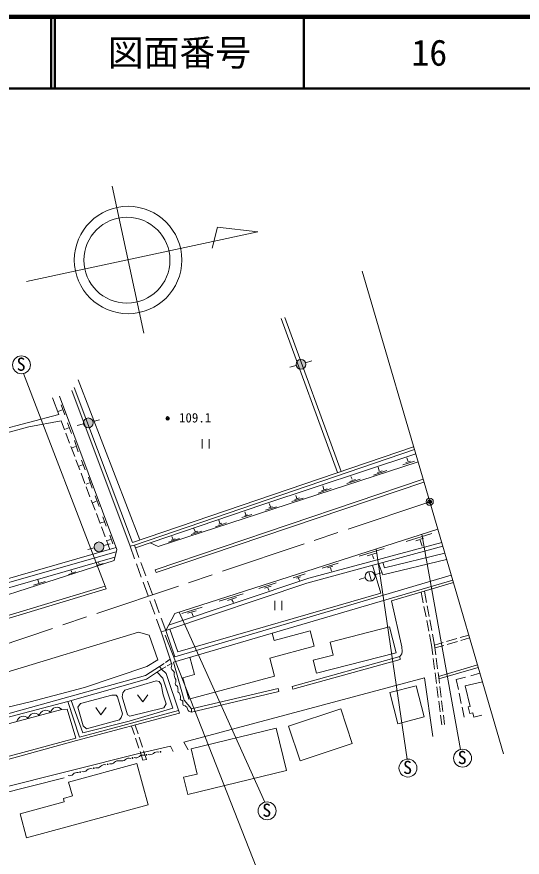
# Model space of a CAD drawing. Units: millimetres, scale not verified. Extents: x 40000 to 680000, y 20000 to 380000.
# Drawn here: x 503939 to 574449, y 262659 to 380000 of the extents above; entities that cross this region are included whole.
import ezdxf
from ezdxf.enums import TextEntityAlignment as Align

# ---------------------------------------------------------------- set-up
doc = ezdxf.new("R2010")
doc.units = ezdxf.units.MM
doc.header["$LTSCALE"] = 1000
doc.header["$PDMODE"] = 32
doc.header["$PDSIZE"] = 500
doc.linetypes.add('CHAIN', pattern=[18.5, 12, -1.5, 3.5, -1.5])
for name, color, linetype, lineweight in [('M-BGD', 7, 'Continuous', 13), ('M-BMK', 2, 'CHAIN', 13), ('M-BMK-SRVR', 3, 'Continuous', 13), ('M-STR-HTXT', 7, 'Continuous', 13), ('M-STR-STRC', 7, 'Continuous', 13), ('M-TTL', 2, 'Continuous', 140), ('M-TTL-LINE', 7, 'Continuous', 50)]:
    doc.layers.add(name, color=color, linetype=linetype, lineweight=lineweight)
doc.layers.add('M-OTRS', color=6, linetype='Continuous')
doc.layers.add('M-TTL-TXT', color=7, linetype='Continuous')
doc.styles.add('ＭＳ ゴシック', font='')
doc.styles.get('ＭＳ ゴシック').set_extended_font_data('MS Gothic')

msp = doc.modelspace()

# ---------------------------------------------------------------- hatches: boundary and pattern name
at = {"layer": 'M-BGD'}
for points in [[(544231, 331655, 0.97359), (542909, 331315, 0.01338), (542918, 331280, 1)], [(514578, 323470, 0.97359), (513246, 323173, 0.01338), (513254, 323137, 1)], [(516059, 306157, 0.97359), (514727, 305860, 0.01338), (514735, 305824, 1)]]:
    msp.add_hatch(color=256, dxfattribs=at).paths.add_polyline_path(points)

# ---------------------------------------------------------------- linework, layer by layer
for p, q in [((541325, 338018), (549181, 316531)), ((548676, 316359), (540808, 337895)), ((542030, 331063), (542909, 331315)), ((544235, 331693), (545114, 331945)), ((504879, 330186), (516278, 300523)), ((521091, 306972), (512504, 329332)), ((511603, 327812), (519738, 306079)), ((511928, 328253), (520057, 306620)), ((508938, 326777), (509788, 324472)), ((509910, 327021), (517903, 305636)), ((510252, 325106), (509697, 324907)), ((510141, 325801), (510632, 324434)), ((509788, 324472), (482119, 317150)), ((483114, 316723), (505628, 322740)), ((505628, 322740), (510111, 323607)), ((510111, 323607), (510594, 322335)), ((511004, 323318), (511554, 321822)), ((512360, 322949), (513246, 323173)), ((514584, 323509), (515470, 323732)), ((511127, 322593), (510741, 322441)), ((510772, 321868), (511305, 320466)), ((511989, 320819), (512509, 319271)), ((529799, 321036), (529799, 319736)), ((530774, 319736), (530774, 321036)), ((511482, 319998), (512015, 318596)), ((512146, 320025), (511644, 319814)), ((520057, 306620), (559297, 319973)), ((520343, 306236), (559416, 319569)), ((512192, 318129), (512725, 316726)), ((512971, 318108), (513479, 316723)), ((538242, 311905), (559592, 318969)), ((558511, 317984), (558352, 318422)), ((513114, 317424), (512635, 317255)), ((559914, 317870), (523660, 306039)), ((554513, 316628), (554343, 317095)), ((557817, 317447), (559434, 317960)), ((558207, 317761), (558885, 317978)), ((512903, 316259), (513435, 314857)), ((513931, 315699), (514475, 314185)), ((550726, 315421), (550557, 315824)), ((553700, 316020), (555565, 316645)), ((554273, 316394), (554916, 316599)), ((514089, 314922), (513621, 314741)), ((523252, 302773), (560614, 315420)), ((523380, 302394), (560743, 315041)), ((546797, 314020), (546619, 314517)), ((549972, 314831), (551848, 315462)), ((550405, 315135), (551194, 315410)), ((513613, 314389), (514146, 312987)), ((545971, 313483), (547785, 314140)), ((546428, 313835), (547238, 314107)), ((514323, 312520), (514856, 311117)), ((515007, 312350), (514536, 312153)), ((514858, 313131), (515436, 311614)), ((542294, 312322), (543871, 312812)), ((542723, 312608), (543370, 312819)), ((543013, 312742), (542855, 313181)), ((520488, 305839), (538242, 311905)), ((538641, 311093), (540164, 311564)), ((539090, 311424), (539604, 311588)), ((539320, 311561), (539139, 312061)), ((515034, 310650), (515566, 309248)), ((515928, 310200), (516422, 308884)), ((535314, 310068), (536717, 310518)), ((535877, 310485), (535741, 310879)), ((535753, 310345), (536130, 310474)), ((516138, 309491), (515674, 309339)), ((515744, 308780), (516277, 307378)), ((531654, 308806), (533214, 309338)), ((532255, 309315), (532104, 309706)), ((532115, 309145), (532565, 309303)), ((516897, 307638), (517346, 306423)), ((525709, 307101), (525588, 307447)), ((526006, 296684), (562666, 308477)), ((528264, 307695), (529753, 308173)), ((528806, 308134), (528642, 308559)), ((528642, 307986), (529207, 308165)), ((558265, 306722), (561828, 307844)), ((560467, 307770), (565851, 277705)), ((516065, 306196), (516951, 306419)), ((516454, 306911), (516937, 305639)), ((516996, 307036), (516569, 306867)), ((523660, 306039), (522550, 306543)), ((525113, 306645), (526644, 307140)), ((525483, 306906), (526048, 307093)), ((544687, 301633), (563222, 306581)), ((559593, 306833), (560697, 307212)), ((560194, 306926), (560504, 306079)), ((493224, 298853), (517809, 305888)), ((517823, 305306), (493403, 298328)), ((513841, 305636), (514727, 305860)), ((517903, 305636), (517527, 304094)), ((519738, 306079), (520343, 306236)), ((519738, 306079), (520372, 304334)), ((520343, 306236), (520978, 304505)), ((544418, 300902), (563361, 306106)), ((551697, 304669), (555191, 305744)), ((552819, 304733), (554221, 305172)), ((554078, 305715), (558385, 276348)), ((555220, 303077), (563657, 305097)), ((493630, 297667), (517633, 304529)), ((517527, 304094), (494026, 296511)), ((553555, 304804), (553748, 304295)), ((554986, 302072), (563907, 304242)), ((515060, 303370), (515993, 303682)), ((515439, 303597), (515356, 303820)), ((520627, 303629), (521310, 301749)), ((521237, 303801), (521925, 301923)), ((523380, 302394), (523252, 302773)), ((546544, 303033), (548779, 303735)), ((547289, 303051), (548043, 303288)), ((547710, 303042), (547850, 302586)), ((554741, 299524), (553562, 303414)), ((554404, 303645), (554986, 302072)), ((555009, 303812), (555220, 303077)), ((511129, 302153), (512193, 302507)), ((511636, 302406), (511527, 302706)), ((525104, 295038), (544687, 301633)), ((525973, 290614), (564548, 302057)), ((542475, 301665), (544185, 302235)), ((542940, 301630), (543518, 301814)), ((543229, 301621), (543387, 301305)), ((551693, 301446), (552569, 301704)), ((553427, 301206), (553041, 302516)), ((553893, 302092), (554770, 302350)), ((498143, 295014), (516278, 300523)), ((506266, 300633), (507902, 301135)), ((507002, 300971), (506856, 301381)), ((516394, 300140), (516278, 300523)), ((521566, 301044), (522248, 299164)), ((522184, 301219), (522872, 299341)), ((524712, 294324), (544418, 300902)), ((525807, 289909), (564764, 301319)), ((537729, 300190), (540122, 300953)), ((538483, 300216), (539447, 300514)), ((564857, 301001), (556227, 298432)), ((498256, 294630), (516394, 300140)), ((526423, 291323), (554741, 299524)), ((532181, 298385), (535529, 299454)), ((538974, 300216), (539132, 299892)), ((560654, 298162), (560359, 299662)), ((561094, 298241), (560797, 299793)), ((522504, 298459), (523186, 296579)), ((523130, 298637), (523819, 296759)), ((533329, 298507), (534582, 298937)), ((533960, 298604), (534170, 298218)), ((539950, 298450), (539950, 297150)), ((540925, 297150), (540925, 298450)), ((556227, 298432), (557665, 292054)), ((526594, 296874), (538520, 270334)), ((526961, 296667), (529801, 297561)), ((527776, 296710), (528942, 297070)), ((561040, 296199), (560750, 297671)), ((561470, 296277), (561188, 297750)), ((523442, 295874), (524075, 294130)), ((524077, 296055), (524712, 294324)), ((524712, 294324), (526006, 296684)), ((528364, 296763), (528530, 296307)), ((561425, 294237), (561136, 295709)), ((561846, 294312), (561564, 295786)), ((547636, 292690), (555926, 294816)), ((555926, 294816), (556851, 291207)), ((520912, 294098), (499297, 287521)), ((522391, 293644), (520912, 294098)), ((523609, 290193), (522391, 293644)), ((524712, 294324), (524075, 294130)), ((524075, 294130), (525326, 290310)), ((524712, 294324), (525973, 290614)), ((525271, 294510), (526423, 291323)), ((539857, 292909), (539576, 293942)), ((544868, 294271), (539857, 292909)), ((545448, 292139), (544868, 294271)), ((561816, 292246), (561521, 293746)), ((562237, 292270), (561940, 293821)), ((565819, 293327), (567004, 293676)), ((548098, 290889), (547636, 292690)), ((561987, 290900), (561816, 292246)), ((562237, 292270), (563421, 292619)), ((562402, 290935), (562237, 292270)), ((562286, 291874), (563502, 292230)), ((563901, 292761), (565340, 293185)), ((563982, 292370), (565422, 292791)), ((565901, 292932), (567117, 293288)), ((539229, 290449), (545448, 292139)), ((556851, 291207), (545752, 288361)), ((557665, 291072), (557375, 290677)), ((557665, 292054), (557691, 291370)), ((557691, 291370), (557665, 291072)), ((522070, 289286), (523609, 290193)), ((524682, 289866), (525326, 290310)), ((525326, 290310), (525500, 289726)), ((527276, 284578), (525807, 289909)), ((528738, 288146), (528078, 290574)), ((539906, 287958), (539229, 290449)), ((542360, 286494), (557375, 290677)), ((557445, 290248), (542466, 286109)), ((545288, 290168), (548098, 290889)), ((545752, 288361), (545288, 290168)), ((557375, 290677), (557445, 290248)), ((562238, 288916), (562050, 290404)), ((562648, 288951), (562464, 290439)), ((513373, 286347), (522070, 289286)), ((521906, 288022), (523833, 289280)), ((522014, 287502), (524142, 288906)), ((523833, 289280), (524476, 289724)), ((523833, 289280), (524142, 288906)), ((524142, 288906), (524714, 289251)), ((524142, 288906), (524776, 288292)), ((524928, 289380), (525500, 289726)), ((562778, 287908), (568218, 289531)), ((562823, 287545), (568330, 289150)), ((495306, 280644), (521906, 288022)), ((511069, 284406), (522014, 287502)), ((524329, 287648), (523506, 288486)), ((525699, 283481), (524329, 287648)), ((524776, 288292), (526635, 282752)), ((527119, 287706), (528738, 288146)), ((527935, 284704), (527119, 287706)), ((527221, 278722), (560835, 287706)), ((527935, 284704), (539906, 287958)), ((560835, 287706), (561984, 279499)), ((562490, 286932), (562301, 288420)), ((562894, 286966), (562710, 288454)), ((565248, 287450), (566543, 287804)), ((567266, 288002), (568561, 288357)), ((505810, 284365), (513373, 286347)), ((519005, 285970), (523396, 287271)), ((523396, 287271), (523777, 287179)), ((523777, 287179), (524066, 286785)), ((524066, 286785), (524343, 285339)), ((542466, 286109), (542360, 286494)), ((555993, 285647), (559679, 286589)), ((559679, 286589), (560791, 282243)), ((562741, 284948), (562553, 286436)), ((563140, 284981), (562956, 286470)), ((565541, 286060), (565248, 287450)), ((568914, 287157), (566506, 286571)), ((566506, 286571), (567201, 283713)), ((512816, 284102), (517203, 285276)), ((517203, 285276), (517782, 285263)), ((517782, 285263), (518005, 285053)), ((518623, 285063), (518715, 285628)), ((518715, 285628), (519005, 285970)), ((520770, 285342), (521505, 284362)), ((521505, 284362), (522240, 285342)), ((524343, 285339), (524763, 284090)), ((540477, 285797), (528289, 282908)), ((528328, 283365), (540411, 286231)), ((540411, 286231), (540477, 285797)), ((557105, 281301), (555993, 285647)), ((565955, 284103), (565645, 285570)), ((485393, 279504), (505810, 284365)), ((511069, 284406), (485952, 277843)), ((511069, 284406), (512670, 279415)), ((513145, 280018), (511509, 284531)), ((512448, 283628), (512816, 284102)), ((518005, 285053), (518663, 282660)), ((519360, 282525), (518623, 285063)), ((524763, 284090), (524435, 283524)), ((528328, 283365), (527276, 284578)), ((562993, 282964), (562804, 284452)), ((563386, 282996), (563202, 284485)), ((512177, 279261), (510941, 283333)), ((513193, 281003), (512448, 283628)), ((512670, 279415), (526507, 283134)), ((514942, 283537), (515677, 282557)), ((515677, 282557), (516412, 283537)), ((525699, 283481), (519633, 281652)), ((524435, 283524), (519715, 282341)), ((528289, 282908), (528328, 283365)), ((541861, 280934), (549150, 283354)), ((549150, 283354), (550750, 278533)), ((566352, 282224), (566058, 283614)), ((567201, 283713), (566905, 283641)), ((566905, 283641), (567133, 282701)), ((567133, 282701), (567542, 282800)), ((567542, 282800), (567684, 282217)), ((512271, 278943), (526635, 282752)), ((519633, 281652), (513145, 280018)), ((518255, 281818), (513667, 280569)), ((518518, 282160), (518255, 281818)), ((518663, 282660), (518518, 282160)), ((519715, 282341), (519360, 282525)), ((560791, 282243), (557105, 281301)), ((563226, 281122), (563056, 282468)), ((563613, 281166), (563448, 282500)), ((567684, 282217), (568835, 282496)), ((513667, 280569), (513193, 281003)), ((519938, 280976), (520340, 279767)), ((520446, 281111), (520848, 279901)), ((540128, 280670), (528249, 277786)), ((541564, 274756), (540128, 280670)), ((543462, 276113), (541861, 280934)), ((520498, 279292), (520971, 277869)), ((521006, 279427), (521479, 278004)), ((492576, 273985), (512177, 279261)), ((492699, 273541), (512271, 278943)), ((521126, 277204), (525367, 278170)), ((525735, 277407), (525367, 278170)), ((527825, 277631), (527221, 278722)), ((550750, 278533), (543462, 276113)), ((489078, 269123), (521126, 277204)), ((521129, 277395), (521531, 276185)), ((521637, 277529), (522039, 276320)), ((528249, 277786), (529103, 274269)), ((511163, 273139), (520697, 275753)), ((520697, 275753), (522277, 269991)), ((521531, 276185), (522039, 276320)), ((527796, 271413), (541564, 274756)), ((489318, 268442), (510568, 273741)), ((529103, 274269), (527214, 273810)), ((527214, 273810), (527796, 271413)), ((511692, 271210), (511163, 273139)), ((510430, 270864), (511692, 271210)), ((504384, 268718), (510555, 270409)), ((522277, 269991), (505310, 265340)), ((510555, 270409), (510430, 270864)), ((505310, 265340), (504384, 268718))]:
    msp.add_line(p, q, dxfattribs=at)
msp.add_lwpolyline([(510941, 283333), (510214, 283280), (491391, 278262), (489934, 277605), (486413, 276442)], dxfattribs=at)
for centre, radius in [((504588, 331402), 1250), ((543575, 331467), 683), ((513916, 323304), 683), ((524983, 323920), 150), ((524983, 323920), 120), ((524983, 323920), 90), ((524983, 323920), 60), ((524983, 323920), 30), ((524983, 323920), 20), ((515397, 305991), 683), ((553234, 301861), 683), ((522026, 276944), 50), ((523979, 277376), 50), ((566132, 276487), 1250), ((520073, 276512), 50), ((558512, 275104), 1250), ((512765, 274532), 50), ((514688, 275082), 50), ((516611, 275632), 50), ((538858, 269130), 1250)]:
    msp.add_circle(centre, radius, dxfattribs=at)
for centre, radius, start, end in [((507966, 282258), 909, 41.66128, 168.19325), ((509535, 282676), 909, 41.66128, 168.19325), ((504829, 281421), 909, 41.66128, 168.19325), ((506398, 281840), 909, 41.66128, 168.19325), ((522495, 277716), 753, 252.6153, 312.34097), ((523510, 276603), 753, 72.6153, 132.34097), ((517032, 276432), 753, 256.09452, 315.82018), ((518112, 275382), 753, 76.09452, 135.82018), ((518590, 276852), 753, 252.6153, 312.34097), ((519604, 275739), 753, 72.6153, 132.34097), ((520542, 277284), 753, 252.6153, 312.34097), ((521557, 276171), 753, 72.6153, 132.34097), ((513186, 275332), 753, 256.09452, 315.82018), ((514267, 274282), 753, 76.09452, 135.82018), ((515109, 275882), 753, 256.09452, 315.82018), ((516190, 274832), 753, 76.09452, 135.82018), ((511263, 274782), 753, 256.09452, 315.82018), ((512344, 273733), 753, 76.09452, 135.82018)]:
    msp.add_arc(centre, radius, start, end, dxfattribs=at)
msp.add_open_spline([(528289, 282908), (528183, 282937), (528147, 282948), (528062, 282989), (527970, 283033), (527907, 283050), (527843, 283129), (527782, 283205), (527800, 283275), (527764, 283366), (527725, 283464), (527718, 283530), (527650, 283611), (527576, 283700), (527506, 283721), (527405, 283778), (527303, 283835), (527195, 283803), (527133, 283901), (527072, 283996), (527133, 284077), (527124, 284190), (527116, 284290), (527136, 284356), (527089, 284444), (527051, 284515), (526990, 284522), (526923, 284567), (526869, 284603), (526819, 284601), (526782, 284655), (526701, 284773), (526800, 284880), (526782, 285023), (526771, 285116), (526771, 285171), (526738, 285259), (526688, 285396), (526657, 285474), (526572, 285592), (526511, 285677), (526419, 285686), (526388, 285785), (526363, 285865), (526430, 285912), (526431, 285996), (526433, 286135), (526426, 286215), (526396, 286350), (526381, 286415), (526386, 286459), (526349, 286514), (526262, 286643), (526103, 286635), (526057, 286783), (526005, 286950), (526124, 287049), (526135, 287223), (526141, 287323), (526159, 287385), (526127, 287480), (526089, 287595), (526009, 287632), (525967, 287745), (525923, 287863), (525917, 287936), (525903, 288061), (525887, 288199), (525919, 288278), (525915, 288417), (525913, 288447), (525922, 288466), (525909, 288493), (525874, 288561), (525832, 288583), (525780, 288639), (525716, 288708), (525673, 288739), (525611, 288808), (525563, 288862), (525526, 288888), (525500, 288955), (525436, 289112), (525508, 289220), (525535, 289387), (525547, 289466), (525605, 289507), (525587, 289586), (525573, 289649), (525546, 289681), (525500, 289726)], degree=3, knots=[0, 0, 0, 0, 1, 1, 1, 2, 2, 2, 3, 3, 3, 4, 4, 4, 5, 5, 5, 6, 6, 6, 7, 7, 7, 8, 8, 8, 9, 9, 9, 10, 10, 10, 11, 11, 11, 12, 12, 12, 13, 13, 13, 14, 14, 14, 15, 15, 15, 16, 16, 16, 17, 17, 17, 18, 18, 18, 19, 19, 19, 20, 20, 20, 21, 21, 21, 22, 22, 22, 23, 23, 23, 24, 24, 24, 25, 25, 25, 26, 26, 26, 27, 27, 27, 28, 28, 28, 29, 29, 29, 30, 30, 30, 30], dxfattribs=at)
msp.add_point((524983, 323920), dxfattribs=at)
at = {"layer": 'M-BMK'}
msp.add_line((561547, 312295), (497748, 290851), dxfattribs=at)
at = {"layer": 'M-BMK-SRVR'}
for p, q in [((561547, 312295), (552111, 344497)), ((571860, 277104), (561547, 312295))]:
    msp.add_line(p, q, dxfattribs=at)
msp.add_circle((561547, 312295), 500, dxfattribs=at)
msp.add_point((561547, 312295), dxfattribs=at)
at = {"layer": 'M-OTRS'}
msp.add_point((561547, 312295), dxfattribs=at)
at = {"layer": 'M-STR-HTXT'}
msp.add_line((524614, 293653), (542034, 249364), dxfattribs=at)
at = {"layer": 'M-STR-STRC'}
for p, q in [((517235, 356344), (521669, 335817)), ((505279, 343019), (537564, 349993)), ((531932, 350624), (531183, 347718)), ((537564, 349993), (531932, 350624))]:
    msp.add_line(p, q, dxfattribs=at)
for centre, radius in [((519461, 346039), 7500), ((519305, 346015), 6000)]:
    msp.add_circle(centre, radius, dxfattribs=at)
at = {"layer": 'M-TTL'}
msp.add_line((680000, 380000), (40000, 380000), dxfattribs=at)
at = {"layer": 'M-TTL-LINE'}
for p, q in [((508747, 380000), (508747, 370000)), ((509247, 380000), (509247, 370000)), ((543997, 380000), (543997, 370000)), ((40000, 370000), (680000, 370000))]:
    msp.add_line(p, q, dxfattribs=at)

# ---------------------------------------------------------------- texts
at = {"layer": 'M-BGD', "style": 'ＭＳ ゴシック'}
for s, height, p in [('S', 1833, (503909, 330029)), ('109.1', 1320, (526568, 322962)), ('S', 1833, (565454, 275113)), ('S', 1833, (557833, 273731)), ('S', 1833, (538179, 267757))]:
    msp.add_text(s, height=height, dxfattribs=at).set_placement(p, align=Align.BOTTOM_LEFT)
at = {"layer": 'M-TTL-TXT', "style": 'ＭＳ ゴシック'}
for s, p in [('図面番号', (526622, 375000)), ('16', (561497, 375000))]:
    msp.add_text(s, height=3666, dxfattribs=at).set_placement(p, align=Align.MIDDLE_CENTER)

doc.saveas('drawing.dxf')
